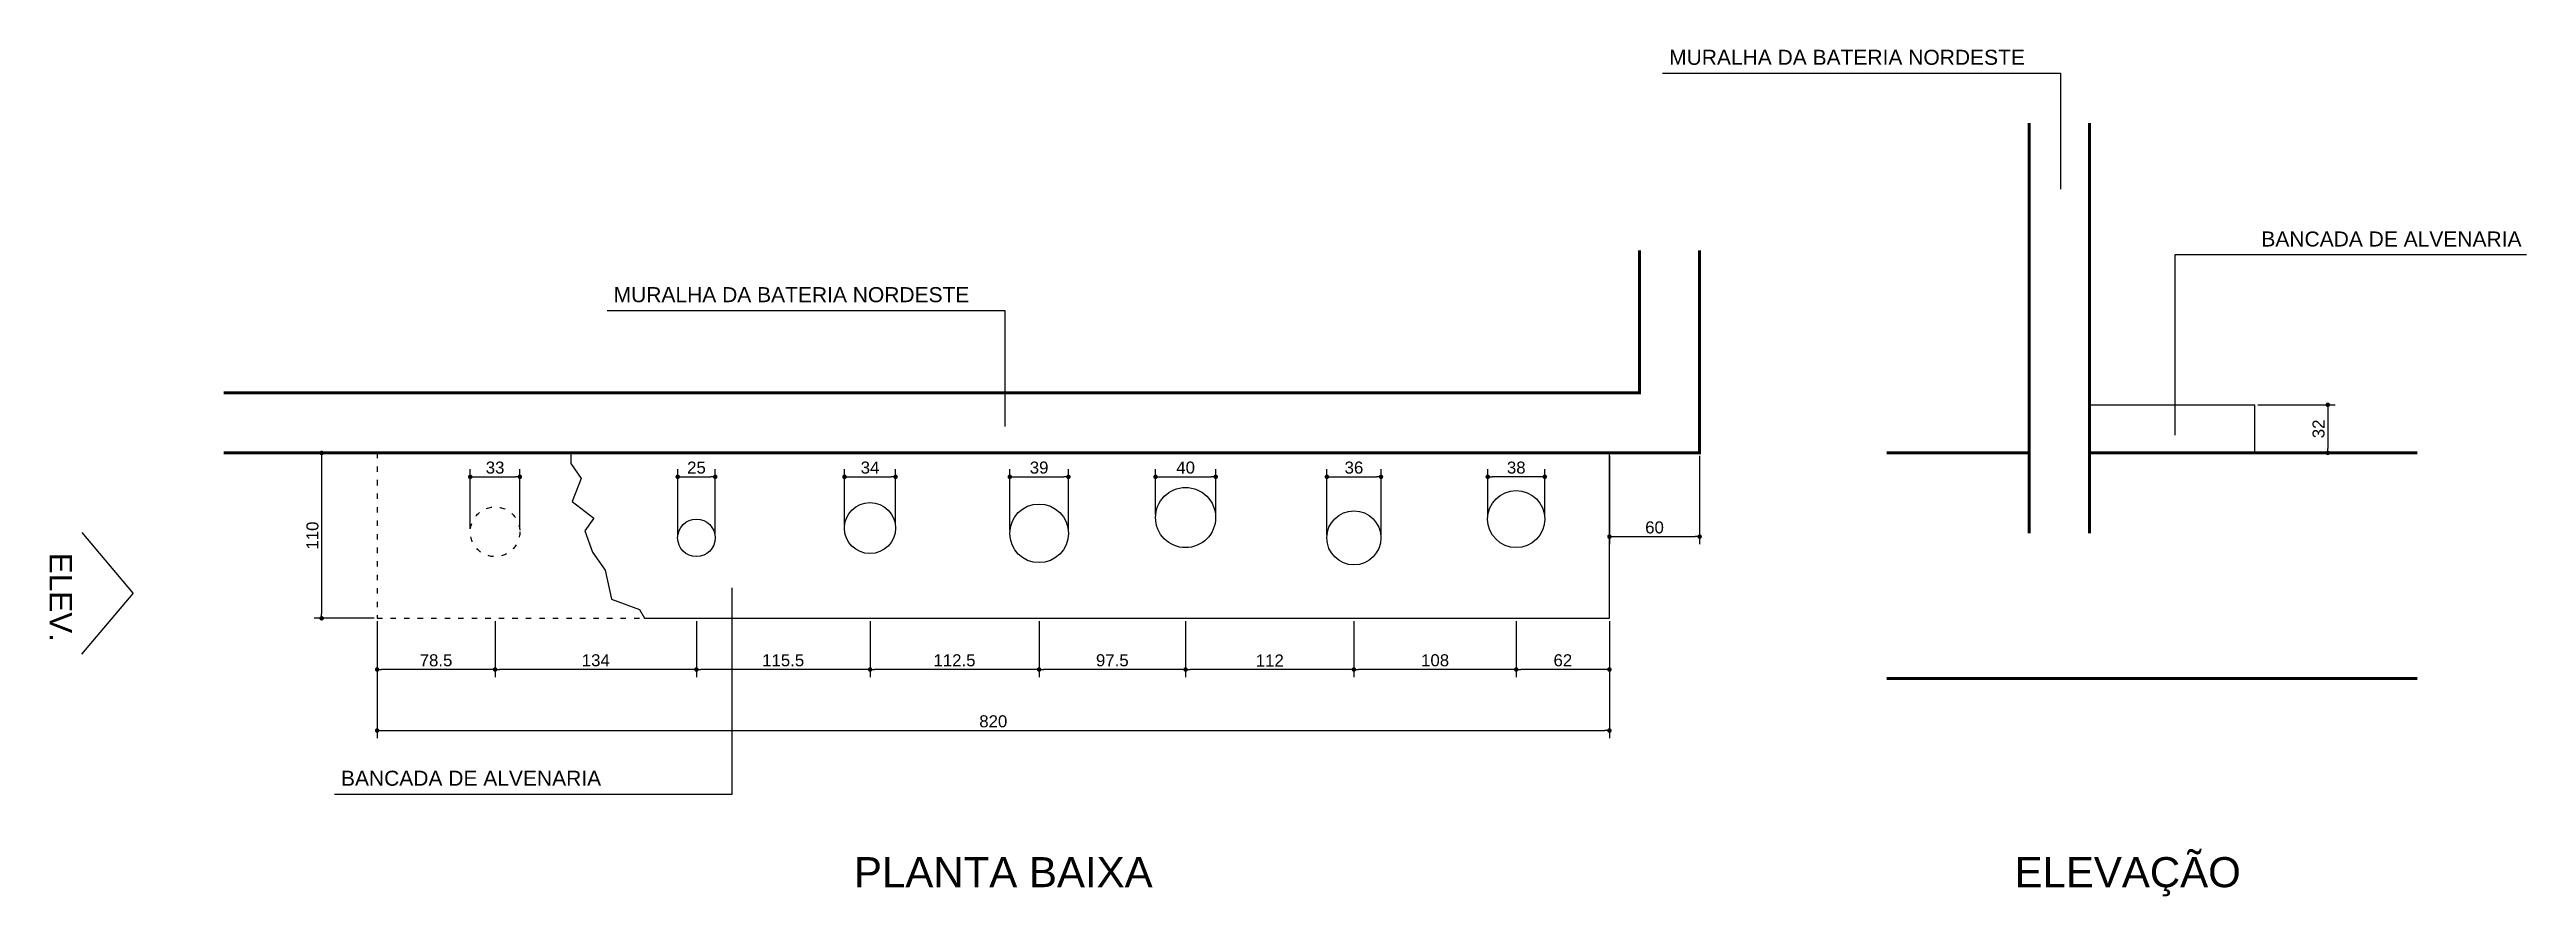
# Model space of a CAD drawing. Extents: x 123 to 1771, y -7106 to -6542.
import ezdxf
from ezdxf.enums import TextEntityAlignment as Align

# ---------------------------------------------------------------- set-up
doc = ezdxf.new("R2010")
doc.units = 0
doc.header["$PDMODE"] = 35
doc.linetypes.add('ACAD_ISO03W100', pattern=[30, 12, -18])
doc.layers.get('0').update_dxf_attribs({"linetype": 'CONTINUOUS'})
doc.layers.get('DEFPOINTS').update_dxf_attribs({"linetype": 'CONTINUOUS'})
for name, color, linetype in [('COTA', 7, 'CONTINUOUS'), ('PAREDE', 7, 'CONTINUOUS'), ('PAREDE_FINA', 7, 'CONTINUOUS')]:
    doc.layers.add(name, color=color, linetype=linetype)
doc.styles.add('TEXTO', font='ARIAL.TTF')
doc.dimstyles.new('COTA', dxfattribs={"dimtxt": 8, "dimasz": 3, "dimexe": 5, "dimexo": 2, "dimgap": 2, "dimtad": 1, "dimdec": 1, "dimtxsty": 'TEXTO', "dimblk1": 'DOT', "dimblk2": 'DOT', "dimsah": 1, "dimcen": 0, "dimclrd": 256, "dimclre": 256, "dimclrt": 256, "dimazin": 3, "dimtfac": 1, "dimtdec": 4, "dimtmove": 0, "dimatfit": 3, "dimtolj": 1, "dimtzin": 0})

# ---------------------------------------------------------------- blocks, each defined once
blk = doc.blocks.new('_DOT')
at = {"color": 0, "linetype": 'BYBLOCK'}
blk.add_line((-0.5, 0), (-1, 0), dxfattribs=at)
at = {"color": 0, "linetype": 'BYBLOCK', "const_width": 0.5}
blk.add_lwpolyline([(-0.25, 0, 1), (0.25, 0, 1)], format="xyb", close=True, dxfattribs=at)
blk = doc.blocks.new('*D1')
at = {"layer": 'COTA'}
for p, q in [((1098.7, -6922.7), (1098.7, -6959.8)), ((1160.7, -6922.7), (1160.7, -6959.8)), ((1157.7, -6954.8), (1101.7, -6954.8))]:
    blk.add_line(p, q, dxfattribs=at)
at = {"layer": 'DEFPOINTS', "color": 0}
for p in [(1098.7, -6920.7), (1160.7, -6920.7), (1098.7, -6954.8)]:
    blk.add_point(p, dxfattribs=at)
at = {"layer": 'COTA', "xscale": 3, "yscale": 3, "zscale": 3, "rotation": 180}
blk.add_blockref('_DOT', (1098.7, -6954.8), dxfattribs=at)
at = {"layer": 'COTA', "xscale": 3, "yscale": 3, "zscale": 3}
blk.add_blockref('_DOT', (1160.7, -6954.8), dxfattribs=at)
at = {"layer": 'COTA', "insert": (1129.7, -6948.7), "char_height": 8, "attachment_point": 5, "style": 'TEXTO'}
blk.add_mtext('\\A1;62', dxfattribs=at)
blk = doc.blocks.new('*D2')
at = {"layer": 'COTA'}
for p, q in [((990.7, -6922.7), (990.7, -6959.8)), ((1098.7, -6924.7), (1098.7, -6959.8)), ((1095.7, -6954.8), (993.7, -6954.8))]:
    blk.add_line(p, q, dxfattribs=at)
at = {"layer": 'DEFPOINTS', "color": 0}
for p in [(990.7, -6920.7), (1098.7, -6922.7), (990.7, -6954.8)]:
    blk.add_point(p, dxfattribs=at)
at = {"layer": 'COTA', "xscale": 3, "yscale": 3, "zscale": 3, "rotation": 180}
blk.add_blockref('_DOT', (990.7, -6954.8), dxfattribs=at)
at = {"layer": 'COTA', "xscale": 3, "yscale": 3, "zscale": 3}
blk.add_blockref('_DOT', (1098.7, -6954.8), dxfattribs=at)
at = {"layer": 'COTA', "insert": (1044.7, -6948.7), "char_height": 8, "attachment_point": 5, "style": 'TEXTO'}
blk.add_mtext('\\A1;108', dxfattribs=at)
blk = doc.blocks.new('*D3')
at = {"layer": 'COTA'}
for p, q in [((878.7, -6922.7), (878.7, -6959.8)), ((990.7, -6924.7), (990.7, -6959.8)), ((987.7, -6954.8), (881.7, -6954.8))]:
    blk.add_line(p, q, dxfattribs=at)
at = {"layer": 'DEFPOINTS', "color": 0}
for p in [(878.7, -6920.7), (990.7, -6922.7), (878.7, -6954.8)]:
    blk.add_point(p, dxfattribs=at)
at = {"layer": 'COTA', "xscale": 3, "yscale": 3, "zscale": 3, "rotation": 180}
blk.add_blockref('_DOT', (878.7, -6954.8), dxfattribs=at)
at = {"layer": 'COTA', "xscale": 3, "yscale": 3, "zscale": 3}
blk.add_blockref('_DOT', (990.7, -6954.8), dxfattribs=at)
at = {"layer": 'COTA', "insert": (934.7, -6948.8), "char_height": 8, "attachment_point": 5, "style": 'TEXTO'}
blk.add_mtext('\\A1;112', dxfattribs=at)
blk = doc.blocks.new('*D4')
at = {"layer": 'COTA'}
for p, q in [((781.2, -6922.7), (781.2, -6959.8)), ((878.7, -6924.7), (878.7, -6959.8)), ((875.7, -6954.8), (784.2, -6954.8))]:
    blk.add_line(p, q, dxfattribs=at)
at = {"layer": 'DEFPOINTS', "color": 0}
for p in [(781.2, -6920.7), (878.7, -6922.7), (781.2, -6954.8)]:
    blk.add_point(p, dxfattribs=at)
at = {"layer": 'COTA', "xscale": 3, "yscale": 3, "zscale": 3, "rotation": 180}
blk.add_blockref('_DOT', (781.2, -6954.8), dxfattribs=at)
at = {"layer": 'COTA', "xscale": 3, "yscale": 3, "zscale": 3}
blk.add_blockref('_DOT', (878.7, -6954.8), dxfattribs=at)
at = {"layer": 'COTA', "insert": (829.9, -6948.7), "char_height": 8, "attachment_point": 5, "style": 'TEXTO'}
blk.add_mtext('\\A1;97.5', dxfattribs=at)
blk = doc.blocks.new('*D5')
at = {"layer": 'COTA'}
for p, q in [((668.7, -6922.7), (668.7, -6959.8)), ((781.2, -6922.7), (781.2, -6959.8)), ((778.2, -6954.8), (671.7, -6954.8))]:
    blk.add_line(p, q, dxfattribs=at)
at = {"layer": 'DEFPOINTS', "color": 0}
for p in [(668.7, -6920.7), (781.2, -6920.7), (668.7, -6954.8)]:
    blk.add_point(p, dxfattribs=at)
at = {"layer": 'COTA', "xscale": 3, "yscale": 3, "zscale": 3, "rotation": 180}
blk.add_blockref('_DOT', (668.7, -6954.8), dxfattribs=at)
at = {"layer": 'COTA', "xscale": 3, "yscale": 3, "zscale": 3}
blk.add_blockref('_DOT', (781.2, -6954.8), dxfattribs=at)
at = {"layer": 'COTA', "insert": (724.9, -6948.7), "char_height": 8, "attachment_point": 5, "style": 'TEXTO'}
blk.add_mtext('\\A1;112.5', dxfattribs=at)
blk = doc.blocks.new('*D6')
at = {"layer": 'COTA'}
for p, q in [((553.2, -6922.7), (553.2, -6959.8)), ((668.7, -6922.7), (668.7, -6959.8)), ((665.7, -6954.8), (556.2, -6954.8))]:
    blk.add_line(p, q, dxfattribs=at)
at = {"layer": 'DEFPOINTS', "color": 0}
for p in [(553.2, -6920.7), (668.7, -6920.7), (553.2, -6954.8)]:
    blk.add_point(p, dxfattribs=at)
at = {"layer": 'COTA', "xscale": 3, "yscale": 3, "zscale": 3, "rotation": 180}
blk.add_blockref('_DOT', (553.2, -6954.8), dxfattribs=at)
at = {"layer": 'COTA', "xscale": 3, "yscale": 3, "zscale": 3}
blk.add_blockref('_DOT', (668.7, -6954.8), dxfattribs=at)
at = {"layer": 'COTA', "insert": (610.9, -6948.7), "char_height": 8, "attachment_point": 5, "style": 'TEXTO'}
blk.add_mtext('\\A1;115.5', dxfattribs=at)
blk = doc.blocks.new('*D7')
at = {"layer": 'COTA'}
for p, q in [((419.2, -6922.7), (419.2, -6959.8)), ((553.2, -6922.7), (553.2, -6959.8)), ((550.2, -6954.8), (422.2, -6954.8))]:
    blk.add_line(p, q, dxfattribs=at)
at = {"layer": 'DEFPOINTS', "color": 0}
for p in [(419.2, -6920.7), (553.2, -6920.7), (419.2, -6954.8)]:
    blk.add_point(p, dxfattribs=at)
at = {"layer": 'COTA', "xscale": 3, "yscale": 3, "zscale": 3, "rotation": 180}
blk.add_blockref('_DOT', (419.2, -6954.8), dxfattribs=at)
at = {"layer": 'COTA', "xscale": 3, "yscale": 3, "zscale": 3}
blk.add_blockref('_DOT', (553.2, -6954.8), dxfattribs=at)
at = {"layer": 'COTA', "insert": (486.2, -6948.7), "char_height": 8, "attachment_point": 5, "style": 'TEXTO'}
blk.add_mtext('\\A1;134', dxfattribs=at)
blk = doc.blocks.new('*D8')
at = {"layer": 'COTA'}
for p, q in [((340.7, -6922.7), (340.7, -6959.8)), ((419.2, -6922.7), (419.2, -6959.8)), ((416.2, -6954.8), (343.7, -6954.8))]:
    blk.add_line(p, q, dxfattribs=at)
at = {"layer": 'DEFPOINTS', "color": 0}
for p in [(340.7, -6920.7), (419.2, -6920.7), (340.7, -6954.8)]:
    blk.add_point(p, dxfattribs=at)
at = {"layer": 'COTA', "xscale": 3, "yscale": 3, "zscale": 3, "rotation": 180}
blk.add_blockref('_DOT', (340.7, -6954.8), dxfattribs=at)
at = {"layer": 'COTA', "xscale": 3, "yscale": 3, "zscale": 3}
blk.add_blockref('_DOT', (419.2, -6954.8), dxfattribs=at)
at = {"layer": 'COTA', "insert": (379.9, -6948.7), "char_height": 8, "attachment_point": 5, "style": 'TEXTO'}
blk.add_mtext('\\A1;78.5', dxfattribs=at)
blk = doc.blocks.new('*D9')
at = {"layer": 'COTA'}
for p, q in [((340.7, -6922.7), (340.7, -7000.4)), ((1160.7, -6922.7), (1160.7, -7000.4)), ((343.7, -6995.4), (1157.7, -6995.4))]:
    blk.add_line(p, q, dxfattribs=at)
at = {"layer": 'DEFPOINTS', "color": 0}
for p in [(340.7, -6920.7), (1160.7, -6920.7), (1160.7, -6995.4)]:
    blk.add_point(p, dxfattribs=at)
at = {"layer": 'COTA', "xscale": 3, "yscale": 3, "zscale": 3, "rotation": 180}
blk.add_blockref('_DOT', (340.7, -6995.4), dxfattribs=at)
at = {"layer": 'COTA', "xscale": 3, "yscale": 3, "zscale": 3}
blk.add_blockref('_DOT', (1160.7, -6995.4), dxfattribs=at)
at = {"layer": 'COTA', "insert": (750.7, -6989.3), "char_height": 8, "attachment_point": 5, "style": 'TEXTO'}
blk.add_mtext('\\A1;820', dxfattribs=at)
blk = doc.blocks.new('*D10')
at = {"layer": 'COTA'}
for p, q in [((338.7, -6810.7), (298.8, -6810.7)), ((303.8, -6813.7), (303.8, -6917.7)), ((338.7, -6920.7), (298.8, -6920.7))]:
    blk.add_line(p, q, dxfattribs=at)
at = {"layer": 'DEFPOINTS', "color": 0}
for p in [(340.7, -6810.7), (303.8, -6920.7), (340.7, -6920.7)]:
    blk.add_point(p, dxfattribs=at)
at = {"layer": 'COTA', "xscale": 3, "yscale": 3, "zscale": 3}
for p, rotation in [((303.8, -6810.7), 90), ((303.8, -6920.7), 270)]:
    blk.add_blockref('_DOT', p, dxfattribs=dict(at, rotation=rotation))
at = {"layer": 'COTA', "insert": (297.7, -6865.7), "char_height": 8, "attachment_point": 5, "rotation": 90, "style": 'TEXTO'}
blk.add_mtext('\\A1;110', dxfattribs=at)
blk = doc.blocks.new('*D11')
at = {"layer": 'COTA'}
for p, q in [((540.7, -6865.2), (540.7, -6821.6)), ((565.7, -6865.2), (565.7, -6821.6)), ((543.7, -6826.6), (562.7, -6826.6))]:
    blk.add_line(p, q, dxfattribs=at)
at = {"layer": 'DEFPOINTS', "color": 0}
for p in [(565.7, -6826.6), (540.7, -6867.2), (565.7, -6867.2)]:
    blk.add_point(p, dxfattribs=at)
at = {"layer": 'COTA', "xscale": 3, "yscale": 3, "zscale": 3, "rotation": 180}
blk.add_blockref('_DOT', (540.7, -6826.6), dxfattribs=at)
at = {"layer": 'COTA', "xscale": 3, "yscale": 3, "zscale": 3}
blk.add_blockref('_DOT', (565.7, -6826.6), dxfattribs=at)
at = {"layer": 'COTA', "insert": (553.2, -6820.5), "char_height": 8, "attachment_point": 5, "style": 'TEXTO'}
blk.add_mtext('\\A1;25', dxfattribs=at)
blk = doc.blocks.new('*D12')
at = {"layer": 'COTA'}
for p, q in [((651.7, -6858.7), (651.7, -6821.6)), ((685.7, -6858.7), (685.7, -6821.6)), ((654.7, -6826.6), (682.7, -6826.6))]:
    blk.add_line(p, q, dxfattribs=at)
at = {"layer": 'DEFPOINTS', "color": 0}
for p in [(685.7, -6826.6), (651.7, -6860.7), (685.7, -6860.7)]:
    blk.add_point(p, dxfattribs=at)
at = {"layer": 'COTA', "xscale": 3, "yscale": 3, "zscale": 3, "rotation": 180}
blk.add_blockref('_DOT', (651.7, -6826.6), dxfattribs=at)
at = {"layer": 'COTA', "xscale": 3, "yscale": 3, "zscale": 3}
blk.add_blockref('_DOT', (685.7, -6826.6), dxfattribs=at)
at = {"layer": 'COTA', "insert": (668.7, -6820.5), "char_height": 8, "attachment_point": 5, "style": 'TEXTO'}
blk.add_mtext('\\A1;34', dxfattribs=at)
blk = doc.blocks.new('*D13')
at = {"layer": 'COTA'}
for p, q in [((761.7, -6862.2), (761.7, -6821.6)), ((800.7, -6862.2), (800.7, -6821.6)), ((764.7, -6826.6), (797.7, -6826.6))]:
    blk.add_line(p, q, dxfattribs=at)
at = {"layer": 'DEFPOINTS', "color": 0}
for p in [(800.7, -6826.6), (761.7, -6864.2), (800.7, -6864.2)]:
    blk.add_point(p, dxfattribs=at)
at = {"layer": 'COTA', "xscale": 3, "yscale": 3, "zscale": 3, "rotation": 180}
blk.add_blockref('_DOT', (761.7, -6826.6), dxfattribs=at)
at = {"layer": 'COTA', "xscale": 3, "yscale": 3, "zscale": 3}
blk.add_blockref('_DOT', (800.7, -6826.6), dxfattribs=at)
at = {"layer": 'COTA', "insert": (781.2, -6820.5), "char_height": 8, "attachment_point": 5, "style": 'TEXTO'}
blk.add_mtext('\\A1;39', dxfattribs=at)
blk = doc.blocks.new('*D14')
at = {"layer": 'COTA'}
for p, q in [((858.7, -6851.7), (858.7, -6821.6)), ((898.7, -6851.7), (898.7, -6821.6)), ((861.7, -6826.6), (895.7, -6826.6))]:
    blk.add_line(p, q, dxfattribs=at)
at = {"layer": 'DEFPOINTS', "color": 0}
for p in [(898.7, -6826.6), (858.7, -6853.7), (898.7, -6853.7)]:
    blk.add_point(p, dxfattribs=at)
at = {"layer": 'COTA', "xscale": 3, "yscale": 3, "zscale": 3, "rotation": 180}
blk.add_blockref('_DOT', (858.7, -6826.6), dxfattribs=at)
at = {"layer": 'COTA', "xscale": 3, "yscale": 3, "zscale": 3}
blk.add_blockref('_DOT', (898.7, -6826.6), dxfattribs=at)
at = {"layer": 'COTA', "insert": (878.7, -6820.5), "char_height": 8, "attachment_point": 5, "style": 'TEXTO'}
blk.add_mtext('\\A1;40', dxfattribs=at)
blk = doc.blocks.new('*D15')
at = {"layer": 'COTA'}
for p, q in [((972.7, -6865.2), (972.7, -6821.6)), ((1008.7, -6865.2), (1008.7, -6821.6)), ((975.7, -6826.6), (1005.7, -6826.6))]:
    blk.add_line(p, q, dxfattribs=at)
at = {"layer": 'DEFPOINTS', "color": 0}
for p in [(1008.7, -6826.6), (972.7, -6867.2), (1008.7, -6867.2)]:
    blk.add_point(p, dxfattribs=at)
at = {"layer": 'COTA', "xscale": 3, "yscale": 3, "zscale": 3, "rotation": 180}
blk.add_blockref('_DOT', (972.7, -6826.6), dxfattribs=at)
at = {"layer": 'COTA', "xscale": 3, "yscale": 3, "zscale": 3}
blk.add_blockref('_DOT', (1008.7, -6826.6), dxfattribs=at)
at = {"layer": 'COTA', "insert": (990.7, -6820.5), "char_height": 8, "attachment_point": 5, "style": 'TEXTO'}
blk.add_mtext('\\A1;36', dxfattribs=at)
blk = doc.blocks.new('*D16')
at = {"layer": 'COTA'}
for p, q in [((1079.7, -6852.7), (1079.7, -6821.6)), ((1117.7, -6852.7), (1117.7, -6821.6)), ((1114.7, -6826.6), (1082.7, -6826.6))]:
    blk.add_line(p, q, dxfattribs=at)
at = {"layer": 'DEFPOINTS', "color": 0}
for p in [(1079.7, -6826.6), (1079.7, -6854.7), (1117.7, -6854.7)]:
    blk.add_point(p, dxfattribs=at)
at = {"layer": 'COTA', "xscale": 3, "yscale": 3, "zscale": 3, "rotation": 180}
blk.add_blockref('_DOT', (1079.7, -6826.6), dxfattribs=at)
at = {"layer": 'COTA', "xscale": 3, "yscale": 3, "zscale": 3}
blk.add_blockref('_DOT', (1117.7, -6826.6), dxfattribs=at)
at = {"layer": 'COTA', "insert": (1098.7, -6820.5), "char_height": 8, "attachment_point": 5, "style": 'TEXTO'}
blk.add_mtext('\\A1;38', dxfattribs=at)
blk = doc.blocks.new('*D17')
at = {"layer": 'COTA'}
for p, q in [((402.7, -6861.2), (402.7, -6821.6)), ((435.7, -6861.2), (435.7, -6821.6)), ((405.7, -6826.6), (432.7, -6826.6))]:
    blk.add_line(p, q, dxfattribs=at)
at = {"layer": 'DEFPOINTS', "color": 0}
for p in [(435.7, -6826.6), (402.7, -6863.2), (435.7, -6863.2)]:
    blk.add_point(p, dxfattribs=at)
at = {"layer": 'COTA', "xscale": 3, "yscale": 3, "zscale": 3, "rotation": 180}
blk.add_blockref('_DOT', (402.7, -6826.6), dxfattribs=at)
at = {"layer": 'COTA', "xscale": 3, "yscale": 3, "zscale": 3}
blk.add_blockref('_DOT', (435.7, -6826.6), dxfattribs=at)
at = {"layer": 'COTA', "insert": (419.2, -6820.5), "char_height": 8, "attachment_point": 5, "style": 'TEXTO'}
blk.add_mtext('\\A1;33', dxfattribs=at)
blk = doc.blocks.new('*D18')
at = {"layer": 'COTA'}
for p, q in [((1160.7, -6812.7), (1160.7, -6871.4)), ((1220.7, -6812.7), (1220.7, -6871.4)), ((1163.7, -6866.4), (1217.7, -6866.4))]:
    blk.add_line(p, q, dxfattribs=at)
at = {"layer": 'DEFPOINTS', "color": 0}
for p in [(1160.7, -6810.7), (1220.7, -6810.7), (1220.7, -6866.4)]:
    blk.add_point(p, dxfattribs=at)
at = {"layer": 'COTA', "xscale": 3, "yscale": 3, "zscale": 3, "rotation": 180}
blk.add_blockref('_DOT', (1160.7, -6866.4), dxfattribs=at)
at = {"layer": 'COTA', "xscale": 3, "yscale": 3, "zscale": 3}
blk.add_blockref('_DOT', (1220.7, -6866.4), dxfattribs=at)
at = {"layer": 'COTA', "insert": (1190.7, -6860.3), "char_height": 8, "attachment_point": 5, "style": 'TEXTO'}
blk.add_mtext('\\A1;60', dxfattribs=at)
blk = doc.blocks.new('*D19')
at = {"layer": 'COTA'}
for p, q in [((1592.1, -6778.7), (1643.7, -6778.7)), ((1638.7, -6781.7), (1638.7, -6807.7)), ((1696.4, -6810.7), (1633.7, -6810.7))]:
    blk.add_line(p, q, dxfattribs=at)
at = {"layer": 'DEFPOINTS', "color": 0}
for p in [(1590.1, -6778.7), (1638.7, -6810.7), (1698.4, -6810.7)]:
    blk.add_point(p, dxfattribs=at)
at = {"layer": 'COTA', "xscale": 3, "yscale": 3, "zscale": 3}
for p, rotation in [((1638.7, -6778.7), 90), ((1638.7, -6810.7), 270)]:
    blk.add_blockref('_DOT', p, dxfattribs=dict(at, rotation=rotation))
at = {"layer": 'COTA', "insert": (1632.6, -6794.7), "char_height": 8, "attachment_point": 5, "rotation": 90, "style": 'TEXTO'}
blk.add_mtext('\\A1;32', dxfattribs=at)

msp = doc.modelspace()

# ---------------------------------------------------------------- linework, layer by layer
at = {"layer": 'PAREDE', "const_width": 2}
for points in [[(1440.07, -6864.14), (1440.07, -6591.12)], [(1480.07, -6864.14), (1480.07, -6591.12)], [(238.66, -6810.7), (1220.66, -6810.7), (1220.66, -6675.82)], [(238.66, -6770.7), (1180.66, -6770.7), (1180.66, -6675.82)], [(1345.2, -6810.7), (1440.07, -6810.7)], [(1480.07, -6810.7), (1698.37, -6810.7)], [(1345.2, -6960.7), (1698.37, -6960.7)]]:
    msp.add_lwpolyline(points, dxfattribs=at)
at = {"layer": 'PAREDE_FINA'}
for points in [[(1196.12, -6558.09), (1460.84, -6558.09), (1460.84, -6635.2)], [(1770.9, -6678.97), (1536.92, -6678.97), (1536.92, -6798.97)], [(493.79, -6716.02), (758.5, -6716.02), (758.5, -6793.12)], [(1480.07, -6778.7), (1590.07, -6778.7)], [(1590.07, -6810.7), (1590.07, -6778.7)], [(469.71, -6810.7), (469.71, -6817.68), (476.47, -6827.82), (470.55, -6843.03), (484.93, -6854.01), (479.01, -6862.46), (484.08, -6876.82), (492.53, -6888.65), (496.76, -6908.09), (515.36, -6914.85), (518.7, -6920.7)], [(518.7, -6920.7), (1160.66, -6920.7), (1160.66, -6810.7)], [(144.26, -6863.73), (178.43, -6904.21)], [(144.26, -6944.69), (178.43, -6904.21)], [(312.35, -7037.72), (577.06, -7037.72), (577.06, -6900.36)]]:
    msp.add_lwpolyline(points, dxfattribs=at)
at = {"layer": 'PAREDE_FINA', "linetype": 'ACAD_ISO03W100', "ltscale": 0.3}
msp.add_lwpolyline([(340.66, -6810.7), (340.66, -6920.7), (518.7, -6920.7)], dxfattribs=at)
at = {"layer": 'PAREDE_FINA'}
for centre, radius in [((878.66, -6853.7), 20), ((1098.66, -6854.7), 19), ((553.16, -6867.2), 12.5), ((668.66, -6860.7), 17), ((781.16, -6864.2), 19.5), ((990.66, -6867.2), 18)]:
    msp.add_circle(centre, radius, dxfattribs=at)
at = {"layer": 'PAREDE_FINA', "linetype": 'ACAD_ISO03W100', "ltscale": 0.3}
msp.add_circle((419.16, -6863.2), 16.5, dxfattribs=at)

# ---------------------------------------------------------------- texts
at = {"layer": 'PAREDE_FINA', "style": 'TEXTO'}
for s, p in [('MURALHA DA BATERIA NORDESTE', (1200.43, -6552.48)), ('BANCADA DE ALVENARIA', (1594.51, -6673.37)), ('MURALHA DA BATERIA NORDESTE', (498.09, -6710.41)), ('BANCADA DE ALVENARIA', (316.65, -7032.12))]:
    msp.add_text(s, height=10, dxfattribs=at).set_placement(p)
msp.add_text('ELEV.', height=15, rotation=270, dxfattribs=at).set_placement((122.72, -6877.08))
for s, p in [('PLANTA BAIXA', (757.37, -7099.62)), ('ELEVAÇÃO', (1505.54, -7099.62))]:
    msp.add_text(s, height=20, dxfattribs=at).set_placement(p, align=Align.CENTER)

# ---------------------------------------------------------------- dimensions: what is measured, and where the dimension line sits
at = {"layer": 'COTA'}
for base, p1, p2, picture, middle in [((1638.7, -6810.7), (1590.07, -6778.7), (1698.37, -6810.7), '*D19', (1632.61, -6794.7)), ((303.78, -6920.7), (340.66, -6810.7), (340.66, -6920.7), '*D10', (297.69, -6865.7))]:
    dim = msp.add_linear_dim(base=base, p1=p1, p2=p2, angle=90, dimstyle='COTA', dxfattribs=at)
    dim.commit()
    dim.dimension.update_dxf_attribs({"geometry": picture, "text_midpoint": middle})
for base, p1, p2, picture, middle in [((435.66, -6826.61), (402.66, -6863.2), (435.66, -6863.2), '*D17', (419.16, -6820.52)), ((565.66, -6826.61), (540.66, -6867.2), (565.66, -6867.2), '*D11', (553.16, -6820.52)), ((685.66, -6826.61), (651.66, -6860.7), (685.66, -6860.7), '*D12', (668.66, -6820.52)), ((800.66, -6826.61), (761.66, -6864.2), (800.66, -6864.2), '*D13', (781.16, -6820.52)), ((898.66, -6826.61), (858.66, -6853.7), (898.66, -6853.7), '*D14', (878.66, -6820.52)), ((1008.66, -6826.61), (972.66, -6867.2), (1008.66, -6867.2), '*D15', (990.66, -6820.52)), ((1079.66, -6826.61), (1117.66, -6854.7), (1079.66, -6854.7), '*D16', (1098.66, -6820.52)), ((1220.66, -6866.38), (1160.66, -6810.7), (1220.66, -6810.7), '*D18', (1190.66, -6860.29)), ((340.66, -6954.78), (419.16, -6920.7), (340.66, -6920.7), '*D8', (379.91, -6948.69)), ((1160.66, -6995.37), (340.66, -6920.7), (1160.66, -6920.7), '*D9', (750.66, -6989.28)), ((419.16, -6954.78), (553.16, -6920.7), (419.16, -6920.7), '*D7', (486.16, -6948.69)), ((553.16, -6954.78), (668.66, -6920.7), (553.16, -6920.7), '*D6', (610.91, -6948.69)), ((668.66, -6954.78), (781.16, -6920.7), (668.66, -6920.7), '*D5', (724.91, -6948.69)), ((781.16, -6954.78), (878.66, -6922.7), (781.16, -6920.7), '*D4', (829.91, -6948.69)), ((878.66, -6954.78), (990.66, -6922.7), (878.66, -6920.7), '*D3', (934.66, -6948.76)), ((990.66, -6954.78), (1098.66, -6922.7), (990.66, -6920.7), '*D2', (1044.66, -6948.69)), ((1098.66, -6954.78), (1160.66, -6920.7), (1098.66, -6920.7), '*D1', (1129.66, -6948.69))]:
    dim = msp.add_linear_dim(base=base, p1=p1, p2=p2, dimstyle='COTA', dxfattribs=at)
    dim.commit()
    dim.dimension.update_dxf_attribs({"geometry": picture, "text_midpoint": middle})

doc.saveas('drawing.dxf')
